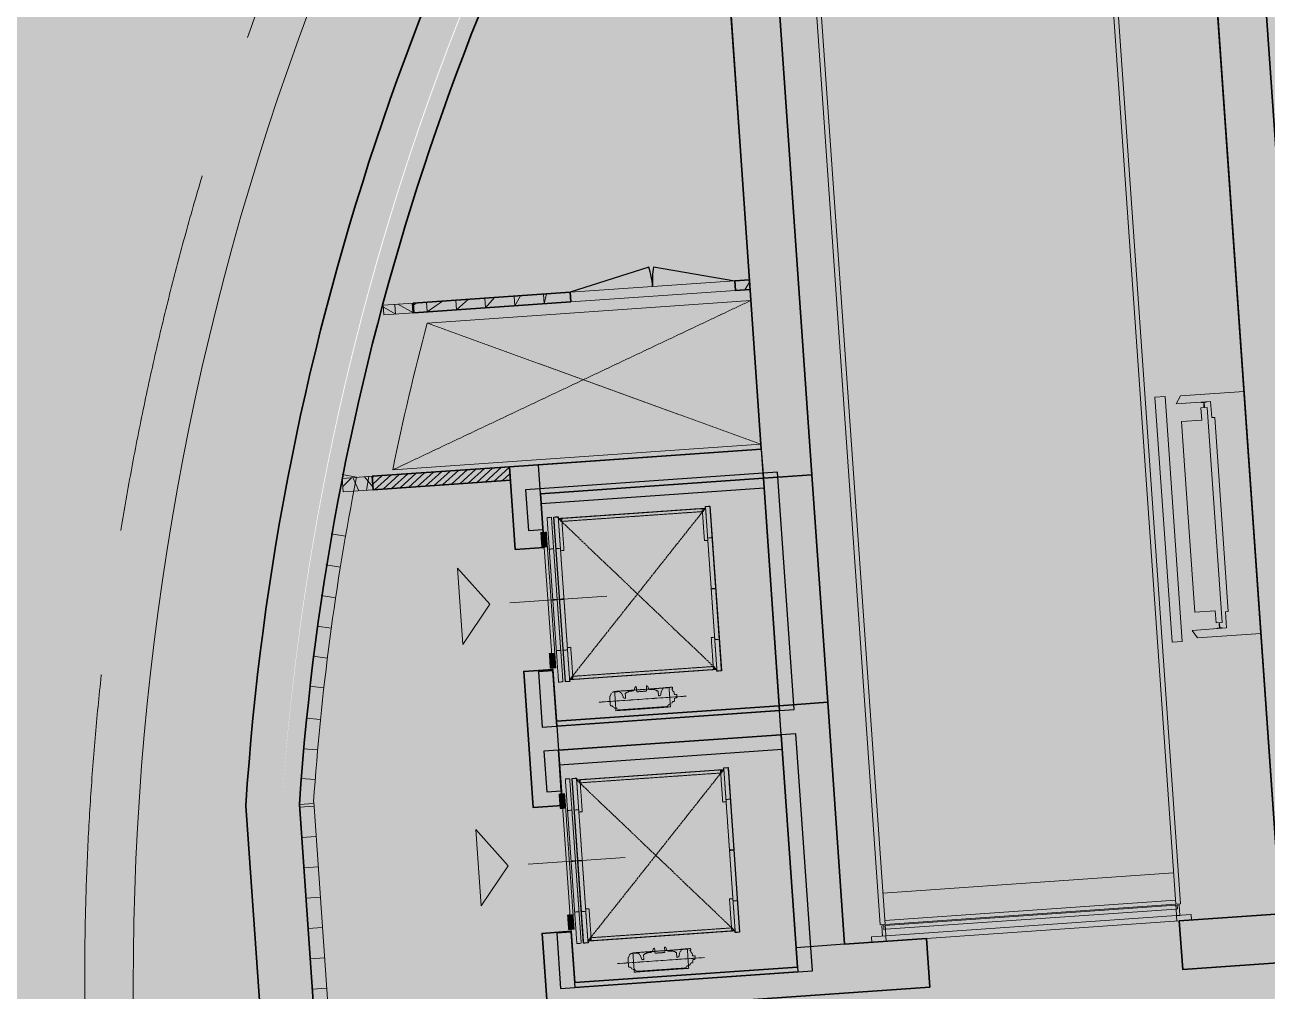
# Model space of a CAD drawing. Header units: millimetres. Extents: x 833941507 to 1669051331, y 817666127 to 1636299673.
# Drawn here: x 834508410 to 834521202, y 818000525 to 818010482 of the extents above; entities that cross this region are included whole.
import ezdxf

# ---------------------------------------------------------------- set-up
doc = ezdxf.new("R2010")
doc.units = ezdxf.units.MM
doc.header["$LTSCALE"] = 3
for name, pattern in [('3A35X-MADL-P-LT-B01-0$0$ACAD_ISO02W033', [5, 4, -1]), ('ACAD_ISO04W033', [10, 8, -1, 0, -1]), ('B0606', [0.7813, 0.39065, -0.39065]), ('DASH', [0.35, 0.25, -0.1])]:
    doc.linetypes.add(name, pattern=pattern)
for name, color, linetype, lineweight in [('ACM921__', 6, 'Continuous', 0), ('Hatch (LTC&CB)', 252, 'Continuous', 35), ('UAJ-05SYMB-a', 1, 'Continuous', 9), ('UAJ-22INWA', 6, 'Continuous', 35), ('UAJ-22INWA-a', 1, 'Continuous', 13), ('UAJ-22INWA-h', 251, 'Continuous', 9), ('UAJ-23FLOR-a', 1, 'Continuous', 13), ('UAJ-23FLOR-h', 251, 'Continuous', 9), ('UAJ-24STAI', 8, 'Continuous', 35), ('UAJ-24STAI-a', 9, '3A35X-MADL-P-LT-B01-0$0$ACAD_ISO02W033', 13), ('UAJ-24STAI-h', 251, 'Continuous', 9), ('UAJ-24STAI-x', 9, 'ACAD_ISO04W033', 5), ('UAJ-24STAI-z', 8, 'B0606', 9), ('UAJ-28STRU', 6, 'Continuous', 35), ('UAJ-32INFR', 7, 'Continuous', 25)]:
    doc.layers.add(name, color=color, linetype=linetype, lineweight=lineweight)
for name, color, linetype, plot in [('UAJ-22INWA-$', 32, 'Continuous', False), ('UAJ-24STAI-$', 32, 'Continuous', False), ('UAJ-28STRU-$', 32, 'Continuous', False)]:
    doc.layers.add(name, color=color, linetype=linetype, plot=plot)
pattern_1 = [(59.99999999999999, (28.17726354267574, 0), (-129.9038105676658, 75.00000000000001), []), (120, (28.17726354267574, 0), (-129.9038105676658, -74.99999999999997), [])]

# ---------------------------------------------------------------- blocks, each defined once
blk = doc.blocks.new('BOX_CUL_20171026')
at = {"layer": 'ACM921__', "ltscale": 25}
for radius in [32, 28.5]:
    blk.add_arc((834538.0260069832, 818000.6362612521), radius, 142.6489659040198, 183.9905017924145, dxfattribs=at)
at = {"layer": 'ACM921__', "linetype": 'DASH', "ltscale": 5}
for radius in [31.5, 29]:
    blk.add_arc((834538.0260069832, 818000.6362612521), radius, 142.6489659040198, 183.9905017924145, dxfattribs=at)
blk = doc.blocks.new('24_UNS-Elevator-plan2')
at = {"layer": 'UAJ-24STAI-h'}
for points in [[(-499.9999998807907, 1799.999997019768), (-832.4999998807907, 1799.999997019768), (-832.4999998807907, 1834.999997138977), (-499.9999996423721, 1834.999997019768)], [(-832.4999998807907, 338.9999972581863), (-799.9999998807907, 338.9999971389771), (-800, 1810.999997138977), (-832.4999997615814, 1810.999997019768)], [(-524.5, 1879.999997138977), (-2.49999988079071, 1880), (-2.499999761581421, 1835), (-524.4999998807907, 1834.999997138977)], [(2.500000238418579, 1880.000000119209), (524.5000007152557, 1879.999999880791), (524.5000007152557, 1835), (2.50000011920929, 1835.000000119209)], [(832.5000007152557, 1800), (500.0000007152557, 1799.999999880791), (500.0000005960464, 1834.999999880791), (832.5000005960464, 1835)], [(800.0000007152557, 1811), (832.5000007152557, 1811), (832.5000007152557, 338.9999998807907), (800.0000007152557, 339)], [(-500, 349.9999971389771), (-832.4999997615814, 349.9999971389771), (-832.4999997615814, 314.9999970197678), (-499.9999997615814, 314.9999970197678)], [(-524.4999997615814, 269.9999971389771), (-2.499999761581421, 270), (-2.49999988079071, 315), (-524.4999998807907, 314.9999972581863)], [(2.50000011920929, 270.0000001192093), (524.5000005960464, 270), (524.5000007152557, 315), (2.50000011920929, 315.0000001192093)], [(832.5000005960464, 350), (500.0000007152557, 350), (500.0000007152557, 315), (832.5000005960464, 314.9999997615814)], [(-699.9999998807907, 124.9999970197678), (-549.9999998807907, 124.9999970197678), (-549.9999997615814, 181.9999972581863), (-699.9999997615814, 181.9999971389771)], [(-524.4999997615814, 199.9999972581863), (-2.49999988079071, 200), (-2.49999988079071, 245), (-524.4999998807907, 244.9999971389771)], [(2.50000011920929, 200), (524.5000007152557, 200), (524.5000005960464, 245), (2.500000238418579, 245.0000001192093)], [(550.0000007152557, 124.9999997615814), (700.0000007152557, 125), (700.0000007152557, 181.9999998807907), (550.0000004768372, 182.0000001192093)]]:
    blk.add_hatch(color=256, dxfattribs=at).paths.add_polyline_path(points)
at = {"layer": 'UAJ-05SYMB-a'}
blk.add_line((1.192092895507812e-07, 757.5), (1.192092895507812e-07, -242.5), dxfattribs=at)
at = {"layer": 'UAJ-24STAI-$'}
blk.add_lwpolyline([(-849.9999998807907, 269.9999970197678), (-849.9999998807907, 314.9999971389771), (-832.4999997615814, 314.9999971389771), (-832.4999998807907, 1834.999997138977), (-849.9999998807907, 1834.999997019768), (-849.9999996423721, 1879.999997138977), (850.0000007152557, 1879.999999761581), (850.0000007152557, 1834.999999761581), (832.5000005960464, 1835), (832.5000005960464, 314.9999997615814), (850.0000005960464, 315), (850.0000007152557, 270)], close=True, dxfattribs=at)
at = {"layer": 'UAJ-24STAI-a'}
for points in [[(-849.9999996423721, 1879.999997138977), (850.0000007152557, 1879.999999761581), (850.0000007152557, 1834.999999761581), (-849.9999998807907, 1834.999997019768)], [(-499.9999998807907, 1799.999997019768), (-832.4999998807907, 1799.999997019768), (-832.4999998807907, 1834.999997138977), (-499.9999996423721, 1834.999997019768)], [(-832.4999998807907, 338.9999972581863), (-799.9999998807907, 338.9999971389771), (-800, 1810.999997138977), (-832.4999997615814, 1810.999997019768)], [(-524.5, 1879.999997138977), (-2.49999988079071, 1880), (-2.499999761581421, 1835), (-524.4999998807907, 1834.999997138977)], [(2.500000238418579, 1880.000000119209), (524.5000007152557, 1879.999999880791), (524.5000007152557, 1835), (2.50000011920929, 1835.000000119209)], [(832.5000007152557, 1800), (500.0000007152557, 1799.999999880791), (500.0000005960464, 1834.999999880791), (832.5000005960464, 1835)], [(800.0000007152557, 1811), (832.5000007152557, 1811), (832.5000007152557, 338.9999998807907), (800.0000007152557, 339)], [(985.5000005960464, 769), (1184.500000596046, 768.9999998807907), (1184.500000834465, 1330.999999880791), (985.5000005960464, 1330.999999880791)], [(-849.9999998807907, 269.9999970197678), (850.0000007152557, 270), (850.0000005960464, 315), (-849.9999998807907, 314.9999971389771)], [(-500, 349.9999971389771), (-832.4999997615814, 349.9999971389771), (-832.4999997615814, 314.9999970197678), (-499.9999997615814, 314.9999970197678)], [(-524.4999997615814, 269.9999971389771), (-2.499999761581421, 270), (-2.49999988079071, 315), (-524.4999998807907, 314.9999972581863)], [(2.50000011920929, 270.0000001192093), (524.5000005960464, 270), (524.5000007152557, 315), (2.50000011920929, 315.0000001192093)], [(832.5000005960464, 350), (500.0000007152557, 350), (500.0000007152557, 315), (832.5000005960464, 314.9999997615814)], [(-849.9999998807907, 199.9999971389771), (850.0000007152557, 200), (850.0000007152557, 245.0000001192093), (-849.9999997615814, 244.9999970197678)], [(-699.9999998807907, 124.9999970197678), (-549.9999998807907, 124.9999970197678), (-549.9999997615814, 181.9999972581863), (-699.9999997615814, 181.9999971389771)], [(-524.4999997615814, 199.9999972581863), (-2.49999988079071, 200), (-2.49999988079071, 245), (-524.4999998807907, 244.9999971389771)], [(2.50000011920929, 200), (524.5000007152557, 200), (524.5000005960464, 245), (2.500000238418579, 245.0000001192093)], [(550.0000007152557, 124.9999997615814), (700.0000007152557, 125), (700.0000007152557, 181.9999998807907), (550.0000004768372, 182.0000001192093)]]:
    blk.add_lwpolyline(points, close=True, dxfattribs=at)
blk.add_lwpolyline([(-549.9999997615814, 181.9999972581863), (550.0000004768372, 182.0000001192093)], dxfattribs=at)
at = {"layer": 'UAJ-24STAI-x'}
for p, q in [((-832.4999997615814, 314.9999970197678), (832.5000007152557, 1832.499999880791)), ((832.5000005960464, 314.9999997615814), (-832.4999998807907, 1832.499997138977)), ((1085.000000715256, 1499.999999880791), (1085.000000596046, 600))]:
    blk.add_line(p, q, dxfattribs=at)
at = {"layer": 'UAJ-24STAI-z', "flags": 128}
blk.add_lwpolyline([(1093.520000696182, 1404.901902198792, -0.4142135623730951), (1096.520000576973, 1401.901902318001), (1096.520000696182, 1378.401666045189), (1123.257119655609, 1378.406195759773, -0.3749482301613199), (1131.630090355873, 1368.810408473015), (1131.630090355873, 1357.812219977379, -0.1542433398010356), (1155.529965877533, 1337.11624789238), (1157.396260142326, 1336.602724671364), (1157.396260261536, 1314.862724542618, -0.3375838299631195), (1179.07000041008, 1286.419805288315), (1179.070000529289, 806.7801947593689, -0.3375838299638596), (1157.396260142326, 778.3372755050659), (1157.396260142326, 756.5972754955292), (1155.529965877533, 756.083752155304, -0.1542433397985223), (1131.630090355873, 735.3877798318863), (1131.630090236664, 724.3895936012268, -0.3749482391837352), (1123.257119178772, 714.7938061952591), (1035.578299164772, 714.8086583614349, -0.3720403335817687), (1027.309723734856, 724.3961788415909, -0.1195561982533117), (1006.680457115173, 730.8164193630219, -0.09549265487869965), (992.5888788700104, 746.2093020677567, -0.104117110580273), (990.0566337108612, 757.3565105199814), (990.0566337108612, 809.6182578802109, -0.1041171105815051), (992.5888788700104, 820.7654663324356, -0.1275217225976182), (1012.527734160423, 839.954549908638, -0.09632830015005754), (1057.771903753281, 853.5891005992889), (1064.742821097374, 876.6400001049042), (1011.500000834465, 876.6399999856949), (1011.500000596046, 889.0396862030029), (1004.500000596046, 889.0396863222122, -0.4142135623944502), (1001.500000715256, 892.0396862030029), (1001.500000715256, 906.7418830394745, -0.3599880325571149), (995.0000005960464, 914.5999999046326), (995.0000005960464, 923.5999997854233), (992.4532246589661, 957.8602383136749, 0.276227468585362), (982.4097009897232, 972.1324189901352), (954.4649361371994, 982.5075160264969), (951.5000007152557, 982.5999999046326), (951.5000007152557, 994.5999999046326), (1005.000000834465, 996.1362646818161), (1005.000000715256, 1097.063735365868), (951.5000007152557, 1098.600000023842), (951.5000007152557, 1110.599999904633), (954.4649361371994, 1110.692483901978), (982.4097008705139, 1121.067580938339, 0.2762274686707552), (992.4532245397568, 1135.33976149559), (995.0000007152557, 1169.600000023842), (995.000000834465, 1178.600000023842, -0.3599880325571657), (1001.500000596046, 1186.458116889), (1001.500000596046, 1201.160313725471, -0.414213562361685), (1004.500000715256, 1204.160313725471), (1011.500000834465, 1204.160313606262), (1011.500000715256, 1216.55999982357), (1064.742820858955, 1216.55999982357), (1057.771903634071, 1239.610899329185, -0.0963283001732323), (1012.527734041214, 1253.245449781418, -0.0872603553446247), (997.7574952840805, 1265.352755069733), (983.07000041008, 1265.352755069733), (983.0700005292892, 1364.852755069733), (1000.57000041008, 1364.852755069733), (1000.570000529289, 1357.106072425842, -0.03666062882274079), (1006.680457234383, 1362.383580565453), (1006.702338337898, 1362.396688103676, -0.1192564046935748), (1027.283425450325, 1368.815281748772), (1027.309723615646, 1368.816991329193, -0.3716533619916533), (1035.578299164772, 1378.391341567039), (1060.780000567436, 1378.395611166954), (1060.780000686646, 1401.901902318001, -0.4142135623617295), (1063.780000686646, 1404.901902318001)], format="xyb", close=True, dxfattribs=at)
at = {"layer": 'UAJ-28STRU-$'}
blk.add_lwpolyline([(1300.000000357628, 2599.999999761581), (-1149.999999403954, 2599.999996781349), (-1149.999999880791, -2.86102294921875e-06), (-730, -2.86102294921875e-06), (-729.9999997615814, 149.9999971389771), (-999.9999998807907, 149.9999971389771), (-999.9999995231628, 2449.999997019768), (1300.000000834465, 2449.999999761581), (1300.000000715256, 150), (730.0000005960464, 150.0000001192093), (730.0000007152557, -1.192092895507812e-07), (1300.000000119209, 0)], close=True, dxfattribs=at)
blk = doc.blocks.new('*U402')
at = {"layer": 'UAJ-05SYMB-a'}
h = blk.add_hatch(color=256, dxfattribs=at)
h.dxf.hatch_style = 1
edge = h.paths.add_edge_path()
edge.add_line((305.5975860357285, -6.871194935181157e-07), (305.5975873294319, 393.9645103497534))
edge.add_line((305.597587329432, 393.9645103497534), (0, 0))
edge.add_line((0, 0), (305.5975852188621, -393.9645116047831))
edge.add_line((305.5975852188621, -393.9645116047831), (305.5975860357284, -2.102823373206775e-07))
blk.add_lwpolyline([(305.5975860357285, -6.871194935181157e-07), (305.597587329432, 393.9645103497534), (0, 0), (305.5975852188621, -393.9645116047831)], close=True, dxfattribs=at)
blk = doc.blocks.new('*U489')
at = {"layer": 'UAJ-22INWA-h'}
h = blk.add_hatch(dxfattribs=at)
h.set_pattern_fill('ANSI31', color=256, scale=20)
h.set_pattern_definition([(45, (-60.00000269840882, 7635.89426044396), (-44.90128060534576, 44.90128060534577), [])])
h.paths.add_polyline_path([(-4.899351040421607e-07, 3609.87173252382), (-1.819162491756288e-07, 5026.022528942185), (139.9999979107351, 5026.022528668003), (139.9999980795534, 3609.871732607267)])
at = {"layer": 'UAJ-22INWA'}
for p, q in [((-3.409234921107896e-07, 3609.871732762239), (-3.309278611069999e-07, 5026.022528703767)), ((139.9999979852409, 5026.022528692993), (139.9999980646523, 3609.871732665137))]:
    blk.add_line(p, q, dxfattribs=at)
blk.add_lwpolyline([(3.275153147797027e-06, 5026.022528680229), (140.0000018446417, 5026.022528668308)], dxfattribs=at)
blk = doc.blocks.new('*U531')
at = {"layer": 'UAJ-22INWA-h'}
h = blk.add_hatch(dxfattribs=at)
h.set_pattern_fill('CAS_ISOLATIE', color=256, scale=150)
h.set_pattern_definition(pattern_1)
h.paths.add_polyline_path([(0, 0), (308.9519665249093, 0), (308.9519665249093, 139.9999974652436), (0, 139.9999974652436)])
at = {"layer": 'UAJ-22INWA-a'}
blk.add_lwpolyline([(0, 0), (308.9519665249093, 0), (308.9519665249093, 139.9999974652436), (0, 139.9999974652436)], close=True, dxfattribs=at)
blk = doc.blocks.new('*U641')
at = {"layer": 'UAJ-22INWA-h'}
h = blk.add_hatch(dxfattribs=at)
h.set_pattern_fill('ANSI32', color=256, scale=20)
h.set_pattern_definition([(45, (-100.0000017652863, -191.70530853939), (-134.7038418160373, 134.7038418160373), []), (45, (-10.19740176528629, -191.70530853939), (-134.7038418160373, 134.7038418160373), [])])
h.paths.add_polyline_path([(-9.884229257295374e-08, 329.1473461914093), (3.601134608288703e-07, 479.1473463150888), (99.99999845276483, 479.1473460170656), (99.99999847064623, 329.1473462510139)])
at = {"layer": 'UAJ-22INWA'}
for p, q in [((5.016931935841738e-08, 329.1473464298278), (2.111018488889213e-07, 479.147346220582)), ((99.9999985272706, 479.1473484570004), (99.99999845574507, 329.1473463088837))]:
    blk.add_line(p, q, dxfattribs=at)
blk.add_lwpolyline([(-9.884229257295374e-08, 329.1473461914093), (99.99999847064623, 329.1473461556461)], dxfattribs=at)
blk = doc.blocks.new('*U754')
at = {"layer": 'UAJ-22INWA-h'}
h = blk.add_hatch(dxfattribs=at)
h.set_pattern_fill('CAS_ISOLATIE', color=256, scale=150)
h.set_pattern_definition(pattern_1)
h.paths.add_polyline_path([(0, 0), (308.9519665249093, 0), (308.9519665249093, 100.0001811195465), (0, 100.0001811195465)])
at = {"layer": 'UAJ-22INWA-a'}
blk.add_lwpolyline([(0, 0), (308.9519665249093, 0), (308.9519665249093, 100.0001811195465), (0, 100.0001811195465)], close=True, dxfattribs=at)
blk = doc.blocks.new('*U749')
at = {"layer": 'UAJ-23FLOR-h'}
h = blk.add_hatch(dxfattribs=at)
h.set_pattern_fill('ANSI31', color=256, scale=100, angle=315)
h.set_pattern_definition([(0, (-50.00000606759454, 35734.82401518896), (8.526512829121202e-14, 317.4999999999999), [])])
h.paths.add_polyline_path([(-1.887817205670217e-06, 15336.15401343189), (-2.133688383310073e-06, 21398.67000277993), (149.9999959394315, 21398.67000250493), (149.9999966621399, 15336.15401351452)])
at = {"layer": 'UAJ-22INWA-h'}
blk.add_lwpolyline([(-1.887817205670217e-06, 15336.15401343189), (149.9999966621399, 15336.15401341915)], dxfattribs=at)
at = {"layer": 'UAJ-23FLOR-h'}
for p, q in [((-1.737717525870504e-06, 15317.89926401614), (-2.282699995241444e-06, 21398.67000254151)), ((149.9999960139372, 21398.67021927231), (149.9999966472386, 15336.15607958676))]:
    blk.add_line(p, q, dxfattribs=at)
blk = doc.blocks.new('DA1700')
at = {"layer": 'UAJ-32INFR'}
for p, q in [((826.1355825662613, 199.9999997615814), (2.384185791015625e-07, 1.192092895507812e-07)), ((873.8644181489944, 199.9999997615814), (1700.000000476837, 1.192092895507812e-07))]:
    blk.add_line(p, q, dxfattribs=at)
for centre, start, end in [((2.384185791015625e-07, 1.192092895507812e-07), 0, 13.60896023366104), ((1700.000000476837, 1.192092895507812e-07), 166.391039766339, 180)]:
    blk.add_arc(centre, 850.0000001361083, start, end, dxfattribs=at)
blk = doc.blocks.new('*U914')
at = {"layer": 'UAJ-22INWA-h'}
h = blk.add_hatch(dxfattribs=at)
h.set_pattern_fill('ANSI32', color=256, scale=20)
h.set_pattern_definition([(45, (-100.0000011488653, -5362.61958726093), (-134.7038418160373, 134.7038418160373), []), (45, (-10.19740114886531, -5362.61958726093), (-134.7038418160373, 134.7038418160373), [])])
h.paths.add_polyline_path([(2.970415096115175e-07, -2991.766932173476), (5.806506351291318e-07, -1370.852654041565), (99.999998673302, -1370.852654339588), (99.99999886653004, -2991.766932113871)])
at = {"layer": 'UAJ-22INWA'}
for p, q in [((4.460531215428887e-07, -2991.766931935058), (4.316390231891829e-07, -1370.852654136072)), ((99.99999874780778, -1370.852651899653), (99.99999885162887, -2991.766932056002))]:
    blk.add_line(p, q, dxfattribs=at)
for points in [[(4.037720032101788e-06, -1370.852654234729), (100.0000026072086, -1370.852654270492)], [(2.970415096115175e-07, -2991.766932173476), (99.99999886653004, -2991.766932209239)]]:
    blk.add_lwpolyline(points, dxfattribs=at)
blk = doc.blocks.new('GBP-LTC-LB01')
at = {"layer": 'UAJ-23FLOR-h'}
h = blk.add_hatch(dxfattribs=at)
h.set_pattern_fill('EARTH,_O', color=256, scale=180, angle=45.00000010501341)
h.set_pattern_definition([(48.99890852053534, (834576001.761157, 818046085.3420337), (-112.7268618952272, 1612.510668059984), [1143, -1143]), (48.99890852053534, (834575678.2791204, 818046366.5514973), (-112.7268618952272, 1612.510668059984), [1143, -1143]), (48.99890852053534, (834575354.7970834, 818046647.760961), (-112.7268618952272, 1612.510668059984), [1143, -1143]), (138.9989085205353, (834575340.7062259, 818046849.3247945), (-1612.510668059984, -112.7268618952272), [1143, -1143]), (138.9989085205353, (834575621.9156895, 818047172.8068315), (-1612.510668059984, -112.7268618952272), [1143, -1143]), (138.9989085205353, (834575903.1251531, 818047496.2888683), (-1612.510668059984, -112.7268618952272), [1143, -1143])])
h.paths.add_polyline_path([(834572173.0526648, 818200349.1682475), (834310583.7401848, 818182062.0839702), (834331502.2393942, 817882831.6918911), (834364939.6873164, 817885169.2259957), (834473095.7001734, 818011283.5998719), (834480533.7001572, 818020120.3998857), (834485095.050147, 818025709.5498941), (834491375.7001324, 818033618.9999057), (834497063.4001188, 818041012.999916), (834493145.8001142, 818043678.6999089), (834512788.5000582, 818074029.2499447), (834518712.4500408, 818083675.2499557), (834526231.3000174, 818096325.0999695), (834534646.0499907, 818111073.0499848), (834545955.9999523, 818131981.3000056), (834557204.5999117, 818154198.8000262), (834564039.9998856, 818168496.8000388), (834570941.1648417, 818183576.4266495), (834578367.7999997, 818200696.3)])
h.paths.add_polyline_path([(834382131.3063979, 817956469.9755309), (834418268.7298656, 817958996.0684958), (834422062.4129677, 817963855.9029621), (834428403.0430198, 817964299.3786768), (834467239.2037573, 818010695.5815835), (834466445.2064853, 818021738.794587), (834476097.7213831, 818035709.0329579), (834485267.1005058, 818048983.1978921), (834487014.8928652, 818051460.4309663), (834497268.3342452, 818067303.4232484), (834492893.3757939, 818129890.0851053), (834448056.5937514, 818126755.6608665), (834416896.5816393, 818105052.1136897), (834382061.3702741, 818080788.9948437), (834386167.4497714, 818022059.1642565), (834377588.3843737, 818021459.4669156)], flags=16)
edge = h.paths.add_edge_path(flags=16)
edge.add_line((834540292.2872467, 818142076.0699883), (834533466.3205868, 818141614.1342163))
edge.add_line((834533466.3205867, 818141614.1342163), (834523258.01233, 818143862.7104174))
edge.add_line((834523258.01233, 818143862.7104174), (834525896.867722, 818155838.9349334))
edge.add_arc((834558382.4304729, 818267025.4493066), 115835.0239163238, 237.2183980957774, 253.7131265722631, ccw=False)
edge.add_line((834495664.9154892, 818169638.2526121), (834498267.5884769, 818132356.9750829))
edge.add_line((834498267.5884771, 818132356.9750829), (834496346.4194225, 818130135.0090942))
edge.add_line((834496346.4194226, 818130135.0090942), (834492879.879452, 818129892.6713651))
edge.add_line((834492879.8794518, 818129892.6713651), (834494229.5832878, 818110587.6218635))
edge.add_line((834494229.5832882, 818110587.6218635), (834496326.133695, 818110708.3844534))
edge.add_line((834496326.1336946, 818110708.3844534), (834498420.2073777, 818080753.5549031))
edge.add_line((834498420.2073779, 818080753.5549031), (834498046.1188868, 818080727.4032354))
edge.add_line((834498046.118887, 818080727.4032354), (834498254.5151165, 818077746.3837949))
edge.add_line((834498254.5151162, 818077746.3837949), (834503061.0860548, 818078082.4001414))
edge.add_line((834503061.0860548, 818078082.4001414), (834504979.5219883, 818081212.101532))
edge.add_line((834504979.5219884, 818081212.101532), (834509429.0185915, 818088470.9260026))
edge.add_line((834509429.0185914, 818088470.9260026), (834515217.1570119, 818097913.5886871))
edge.add_line((834515217.157012, 818097913.5886871), (834526067.4346461, 818116415.5426326))
edge.add_line((834526067.4346461, 818116415.5426326), (834532489.1994565, 818127888.6839589))
edge.add_line((834532489.1994562, 818127888.6839589), (834534830.89787, 818132146.3035389))
edge.add_line((834534830.8978701, 818132146.3035389), (834540292.2872465, 818142076.0699883))
h = blk.add_hatch(dxfattribs=at)
h.set_pattern_fill('EARTH,_O', color=256, scale=180, angle=45.00000010501341)
h.set_pattern_definition([(45.00000010501341, (-1082349.699177861, 54794.90315568447), (-2.96267069188616e-06, 1616.446101792448), [1143, -1143]), (45.00000010501341, (-1082652.782822503, 55097.98679921505), (-2.96267069188616e-06, 1616.446101792448), [1143, -1143]), (45.00000010501341, (-1082955.866467144, 55401.07044274564), (-2.96267069188616e-06, 1616.446101792448), [1143, -1143]), (135.0000001050134, (-1082955.866467515, 55603.12620546969), (-1616.446101792448, -2.96267069188616e-06), [1143, -1143]), (135.0000001050134, (-1082652.782823984, 55906.20985011128), (-1616.446101792448, -2.96267069188616e-06), [1143, -1143]), (135.0000001050134, (-1082349.699180454, 56209.29349475286), (-1616.446101792448, -2.96267069188616e-06), [1143, -1143])])
h.paths.add_polyline_path([(834669469.2548146, 818015499.1701102), (834651080.8176275, 818014213.7929552), (834651091.333055, 818014066.030459), (834669479.7621983, 818015351.5226754)], flags=16)
edge = h.paths.add_edge_path()
edge.add_arc((834611763.613195, 818123015.0723449), 22001.28373588376, 94.00071865262937, 118.6886834190998)
edge.add_line((834601201.8916234, 818142315.5004095), (834593918.3367147, 818141228.3801512))
edge.add_arc((834611768.400262, 818123014.0298539), 25502.69251264854, 93.99715914630349, 134.4212748451599, ccw=False)
edge.add_line((834609990.6837641, 818148454.6872638), (834618164.3568528, 818149025.8389109))
edge.add_line((834618164.3568528, 818149025.8389109), (834618408.292444, 818145534.9100552))
edge.add_line((834618408.292444, 818145534.9100552), (834616365.4114578, 818145392.1596863))
edge.add_line((834616365.4114578, 818145392.1596863), (834616609.385029, 818141900.6873076))
edge.add_line((834616609.385029, 818141900.6873076), (834611621.5474902, 818141552.1522465))
edge.add_line((834611621.5474902, 818141552.1522465), (834611377.6128702, 818145043.0672039))
edge.add_line((834611377.6128702, 818145043.0672039), (834610228.6059371, 818144962.7428077))
h.paths.add_polyline_path([(834673232.9366938, 818197365.8783082), (834607546.4897544, 818192773.8917836), (834599172.4998745, 818174435.3001034), (834588349.0999149, 818152374.5000834), (834578621.5499489, 818133890.6500655), (834568418.2999822, 818115665.3000468), (834556456.700019, 818095618.300025), (834546606.4000474, 818080041.600007), (834532219.3000866, 818058623.7499806), (834523692.1501086, 818046595.7499651), (834515683.5001286, 818035708.4999502), (834508244.2001468, 818025929.8999366), (834500656.3001646, 818016266.0999228), (834489786.8001888, 818002934.0999027), (834483448.3002025, 817995421.2998908), (834478637.6002128, 817989841.6998823), (834458453.7502539, 817967379.2998452), (834441506.4997879, 817949096.357832), (834383075.7479855, 817886437.0757562), (834482026.687943, 817893354.5055006), (834551919.0356153, 817920008.6018127), (834634905.1297382, 817930637.1330649), (834634022.9972101, 817939309.3515325), (834633770.0685325, 817941795.8857912), (834633577.6912351, 817943687.0236263), (834508697.0405153, 817930983.6118022), (834507053.464672, 817930191.4384525), (834506409.4608335, 817939426.9553951), (834507656.9383341, 817945566.7269546), (834503417.0808368, 818006767.0327235), (834503064.3680854, 818011762.6720035), (834514052.9096247, 818025791.9353799), (834520784.6504849, 818034889.3491884), (834526318.8615147, 818042436.9444461), (834532381.6860782, 818050705.6283545), (834536345.7196504, 818056472.6778568), (834542258.4127678, 818065225.6191521), (834550405.86193, 818077286.9078631), (834561578.9964366, 818095001.9633045), (834574522.6610527, 818117080.0346472), (834587768.8781933, 818140310.2095475), (834609774.1305691, 818143594.9757913), (834610001.9653326, 818140335.8947712), (834634252.5395212, 818142031.4686226), (834636806.8958616, 818105492.469254), (834642791.4816118, 818105913.7478601), (834646278.5594581, 818056032.5832597), (834640293.170484, 818055614.1586573), (834643382.3380679, 818011424.9081372), (834641138.4146172, 818011267.9554363), (834645775.7848747, 817944927.8676329), (834639048.3570181, 817944243.5239328), (834640362.1165634, 817931328.1108725), (834651070.3910474, 817932706.91456), (834650587.6677916, 817936476.1291044), (834685105.7378002, 817940896.8578628), (834685588.4610578, 817937127.6433052), (834691373.7890701, 817937868.5701854)])
at = {"layer": 'UAJ-22INWA-a'}
for p, q in [((834512553.6357018, 818007408.4007396), (834515886.394911, 818007641.3856944)), ((834512197.3159703, 818005894.9192146), (834515989.9514294, 818006160.0529809))]:
    blk.add_line(p, q, dxfattribs=at)
blk.add_arc((834537633.6565303, 818000705.1135426), 25960.38446926618, 165.0359943245718, 168.4681564765326, dxfattribs=at)
at = {"layer": 'UAJ-23FLOR-a'}
for p, q in [((834514025.8530962, 818007726.8461415), (834515721.7149825, 818007845.3892294)), ((834515728.6887009, 818007745.6341417), (834514032.8276416, 818007627.0792174))]:
    blk.add_line(p, q, dxfattribs=at)
at = {"layer": 'UAJ-23FLOR-h', "lineweight": 20}
for p, q in [((834511825.4168606, 818005819.8290733), (834511678.2690442, 818005848.9413115)), ((834511712.317872, 818005211.7205746), (834511564.5345207, 818005237.4126177)), ((834511658.8405973, 818004892.4893559), (834511510.7523625, 818004916.3614074)), ((834511610.1865674, 818004578.6220585), (834511461.8209475, 818004600.7046989)), ((834511565.5079573, 818004265.530296), (834511416.887617, 818004285.8279465)), ((834511525.2588633, 818003957.2501851), (834511376.4090567, 818003975.7902783)), ((834511488.7708523, 818003649.5422323), (834511339.713021, 818003666.3280293)), ((834511454.1724555, 818003324.1214286), (834511304.9173727, 818003339.0519464)), ((834511424.6776836, 818003010.3042041), (834511275.2544469, 818003023.4455955)), ((834511399.6904495, 818002705.961453), (834511250.1247557, 818002717.367735))]:
    blk.add_line(p, q, dxfattribs=at)
blk.add_arc((834537633.8966167, 818000705.2703704), 26310.38460498971, 168.7907237443298, 176.1430716021065, dxfattribs=at)
at = {"layer": 'UAJ-24STAI-a', "linetype": 'Continuous'}
for p, q in [((834520260.8329753, 818001421.2213808), (834519587.9269755, 818011047.7315335)), ((834519637.8052663, 818011051.2180933), (834520310.711266, 818001424.7079402)), ((834516545.351231, 818010835.0513942), (834517218.2572309, 818001208.5412472)), ((834517268.1355218, 818001212.0278071), (834516595.2295221, 818010838.5379539)), ((834520964.0248275, 818006705.366353), (834520310.669216, 818006659.695917)), ((834520151.707595, 818006653.5964867), (834520045.9656181, 818006646.2049809)), ((834520045.9656181, 818006646.2049809), (834520222.5249951, 818004120.3683301)), ((834520328.2669717, 818004127.7598368), (834520151.707595, 818006653.5964867)), ((834520266.3694205, 818006576.404092), (834520310.669216, 818006659.695917)), ((834520266.3694205, 818006576.404092), (834520620.5052857, 818006601.1586648)), ((834520520.8725811, 818006535.0502378), (834520584.7167934, 818006539.5130339)), ((834520529.7284421, 818006408.3593792), (834520520.8725811, 818006535.0502378)), ((834520525.7365329, 818006594.534202), (834520575.6148237, 818006598.0207616)), ((834520526.0851889, 818006589.5463728), (834520525.7365329, 818006594.534202)), ((834520575.6157509, 818006598.0074985), (834520525.7374598, 818006594.5209392)), ((834520546.5352881, 818006590.9758621), (834520526.0851889, 818006589.5463728)), ((834520551.6683235, 818006546.2248627), (834520548.669882, 818006589.1201929)), ((834520554.162238, 818006546.3991907), (834520551.6683235, 818006546.2248627)), ((834520553.6577113, 818006589.4688491), (834520556.6561525, 818006546.5735188)), ((834520556.6561525, 818006546.5735188), (834520554.162238, 818006546.3991907)), ((834520575.9634798, 818006593.0329324), (834520555.5133804, 818006591.6034429)), ((834520575.6148237, 818006598.0207616), (834520575.9634798, 818006593.0329324)), ((834520584.7167934, 818006539.5130339), (834520739.6595008, 818004322.921787)), ((834520632.1503946, 818006434.5651734), (834520620.5052857, 818006601.1586648)), ((834520319.2420547, 818006393.6460975), (834520529.7284421, 818006408.3593792)), ((834520632.1503946, 818006434.5651734), (834520662.0773693, 818006436.657109)), ((834520801.9581395, 818004435.5400789), (834520662.0773693, 818006436.657109)), ((834520347.2042624, 818005993.6222045), (834520319.2420547, 818006393.6460975)), ((834520456.4730396, 818004430.4365685), (834520347.2042624, 818005993.6222045)), ((834520666.9594272, 818004445.1498498), (834520456.4730396, 818004430.4365685)), ((834520675.8152888, 818004318.4589909), (834520666.9594272, 818004445.1498498)), ((834520772.0311651, 818004433.4481431), (834520801.9581395, 818004435.5400789)), ((834520783.6762741, 818004266.8546515), (834520772.0311651, 818004433.4481431)), ((834520783.6762741, 818004266.8546515), (834520429.5404086, 818004242.1000788)), ((834520484.9971946, 818004165.7813725), (834520429.5404086, 818004242.1000788)), ((834520739.6595008, 818004322.921787), (834520675.8152888, 818004318.4589909)), ((834520709.0089644, 818004266.6475068), (834520688.5588652, 818004265.2180179)), ((834520688.5588652, 818004265.2180179), (834520688.9075215, 818004260.2301884)), ((834520738.7848853, 818004263.730011), (834520688.9065943, 818004260.2434512)), ((834520688.9075215, 818004260.2301884), (834520738.7858123, 818004263.7167479)), ((834520710.360107, 818004311.8517594), (834520707.8661923, 818004311.6774313)), ((834520707.8661923, 818004311.6774313), (834520710.8646338, 818004268.7821012)), ((834520712.8540215, 818004312.0260867), (834520710.360107, 818004311.8517594)), ((834520715.8524629, 818004269.1307566), (834520712.8540215, 818004312.0260867)), ((834520738.437156, 818004268.7045772), (834520717.9870566, 818004267.275088)), ((834520738.7858123, 818004263.7167479), (834520738.437156, 818004268.7045772)), ((834520222.5249951, 818004120.3683301), (834520328.2669717, 818004127.7598368)), ((834520484.9971946, 818004165.7813725), (834521138.3528082, 818004211.4518087)), ((834520238.1703378, 818001745.430276), (834517245.4728843, 818001536.2367003)), ((834517218.2572309, 818001208.5412475), (834520310.7112662, 818001424.7079401)), ((834517218.2572309, 818001208.5412474), (834520310.7112662, 818001424.70794)), ((834520258.0437276, 818001461.1240134), (834517265.3462738, 818001251.9304403))]:
    blk.add_line(p, q, dxfattribs=at)
for points in [[(834520151.7075948, 818006653.5964867), (834520045.9656181, 818006646.2049806), (834520222.5249952, 818004120.3683299), (834520328.2669717, 818004127.7598366)], [(834517268.8328342, 818001202.0521436), (834520261.530287, 818001411.2457225), (834520264.3195345, 818001371.34309), (834517271.6220819, 818001162.1495109)], [(834520303.9760597, 818001305.9492062), (834520296.4450909, 818001413.6863147), (834520276.4937747, 818001412.2916907), (834520279.283022, 818001372.389058), (834520264.3195349, 818001371.3430902), (834520269.0612559, 818001303.5086145)], [(834520422.6708068, 818001257.1070416), (834520273.035934, 818001246.647363), (834520269.0612559, 818001303.5086145), (834520418.6961286, 818001313.9682934)], [(834517241.4489989, 818001091.874448), (834517233.9180303, 818001199.6115564), (834517253.8693465, 818001201.0061802), (834517256.6585943, 818001161.1035475), (834517271.6220816, 818001162.1495154), (834517276.3638026, 818001094.3150399)], [(834517130.7036079, 818001026.9941094), (834517280.3384807, 818001037.4537879), (834517276.3638026, 818001094.3150399), (834517126.7289299, 818001083.8553609)]]:
    blk.add_lwpolyline(points, close=True, dxfattribs=at)
blk.add_lwpolyline([(834520269.0612562, 818001303.5086138), (834517276.3638026, 818001094.3150399)], dxfattribs=at)
for centre, radius, start, end in [((834520546.6747508, 818006588.9807303), 1.999999999999999, 3.998543409266808, 93.99854340903707), ((834520555.6528429, 818006589.6083113), 1.999999999967257, 93.99854340903707, 183.998543409266), ((834520708.869502, 818004268.6426386), 1.999999999999999, 273.998543409037, 3.998543409266808), ((834520717.8475943, 818004269.270219), 1.999999999967257, 183.998543409266, 273.998543409037)]:
    blk.add_arc(centre, radius, start, end, dxfattribs=at)
at = {"layer": 'UAJ-24STAI-x'}
for p, q in [((834512197.3148552, 818005894.919317), (834515886.394911, 818007641.3856944)), ((834512553.6357018, 818007408.4007396), (834515989.9514294, 818006160.0529809))]:
    blk.add_line(p, q, dxfattribs=at)
at = {"ltscale": 10, "xscale": 1000, "yscale": 1000, "zscale": 1000}
blk.add_blockref('BOX_CUL_20171026', (0, 0), dxfattribs=at)
for name, p, rotation in [('*U754', (834512107.6581655, 818007492.5214894), 3.999165498016219), ('*U531', (834511688.6327877, 818005668.7243428), 3.998908555090445)]:
    blk.add_blockref(name, p, dxfattribs=dict(rotation=rotation))
at = {"layer": 'UAJ-05SYMB-a', "rotation": 183.9989085158888}
for p in [(834513198.1354334, 818004511.1713821), (834513386.4266043, 818001817.7448586)]:
    blk.add_blockref('*U402', p, dxfattribs=at)
at = {"layer": 'UAJ-22INWA'}
for name, p, xscale, rotation in [('*U641', (834515400.34272, 818007722.6800013), -0.9999999999999967, 273.9989499111259), ('*U914', (834515400.34272, 818007722.6800011), -1, 273.9989499111259), ('*U489', (834517000.8553352, 818006180.4311153), -1, 93.99890853614427)]:
    blk.add_blockref(name, p, dxfattribs=dict(at, xscale=xscale, rotation=rotation))
at = {"layer": 'UAJ-23FLOR-a', "lineweight": 20, "rotation": 183.998908524081}
blk.add_blockref('*U749', (834510316.3348889, 818017755.7552254), dxfattribs=at)
at = {"layer": 'UAJ-24STAI', "rotation": 273.9989085406986}
for p in [(834513647.0398532, 818004542.5532445), (834513835.3310237, 818001849.1267208)]:
    blk.add_blockref('24_UNS-Elevator-plan2', p, dxfattribs=at)
at = {"layer": 'UAJ-32INFR', "rotation": 3.998550005856355}
blk.add_blockref('DA1700', (834514025.853096, 818007726.8461415), dxfattribs=at)
blk = doc.blocks.new('*U1092')
at = {"layer": 'UAJ-22INWA'}
for p, q in [((2.68220674108477e-07, -1499.999994832665), (1.668923346258566e-07, 850.0036580435615)), ((500.0000002712005, 850.00365821417), (500.0000004619358, -1499.999994715191))]:
    blk.add_line(p, q, dxfattribs=at)
at = {"layer": 'UAJ-22INWA-$'}
blk.add_lwpolyline([(1.192090621771058e-07, -1499.999995071084), (3.159039465572278e-07, 850.00365828198), (500.0000001966947, 850.0036582223754), (500.0000004768369, -1499.999994773061)], close=True, dxfattribs=at)
blk = doc.blocks.new('*U1093')
at = {"layer": 'UAJ-22INWA'}
for p, q in [((500.0000001937149, 1500.000004864406), (500.0000004023311, -999.9999915402568)), ((2.205369587538126e-07, -1199.99999940759), (1.072881332248699e-07, 1200.000004693797))]:
    blk.add_line(p, q, dxfattribs=at)
at = {"layer": 'UAJ-22INWA-$'}
blk.add_lwpolyline([(5.960441740171518e-08, -999.9999917860456), (2.384183517278871e-07, 1500.000004932216), (500.0000001192091, 1500.000004872611), (500.0000004172323, -999.9999914880224)], close=True, dxfattribs=at)
blk = doc.blocks.new('*U1095')
at = {"layer": 'UAJ-22INWA'}
for p, q in [((5.662438979854302e-07, -3999.999992441673), (-4.470350631819997e-07, 6000.000007202265)), ((499.9999996572731, 6000.000007372873), (500.000000759959, -3999.999992324199))]:
    blk.add_line(p, q, dxfattribs=at)
blk.add_lwpolyline([(3.159045945722028e-06, 6000.000007159237), (500.0000035166738, 6000.000007361892)], dxfattribs=at)
at = {"layer": 'UAJ-22INWA-$'}
blk.add_lwpolyline([(4.172322860540589e-07, -3999.999992680092), (-2.980234512506286e-07, 6000.000007440683), (499.9999995827673, 6000.000007381079), (500.0000007748602, -3999.999992382068)], close=True, dxfattribs=at)
blk = doc.blocks.new('*U1099')
at = {"layer": 'UAJ-22INWA'}
for p, q in [((8.940736505991255e-08, -0.005415042374124823), (-5.962760944555617e-09, 2300.01736624083)), ((300.0000000983454, 2300.017366113415), (300.0000002831225, -0.005415229720881598))]:
    blk.add_line(p, q, dxfattribs=at)
at = {"layer": 'UAJ-22INWA-$'}
blk.add_lwpolyline([(-5.96042468714586e-08, -0.005415280792703925), (1.430488509868155e-07, 2300.017366479249), (300.0000000238396, 2300.017366121621), (300.0000002980236, -0.005415280792703925)], close=True, dxfattribs=at)
blk = doc.blocks.new('*U1100')
at = {"layer": 'UAJ-22INWA'}
for p, q in [((1.401370639444877e-07, -575.557445020002), (2.688835821373915e-08, 2024.442554046345)), ((300.0000001311963, 2024.442553920293), (300.0000003159706, -275.5574444870368))]:
    blk.add_line(p, q, dxfattribs=at)
at = {"layer": 'UAJ-22INWA-$'}
blk.add_lwpolyline([(-2.675594146239746e-08, -275.5574444672054), (1.758999701451103e-07, 2024.442554284763), (300.0000000566905, 2024.442553927135), (300.0000003308717, -275.5574444672054)], close=True, dxfattribs=at)
blk = doc.blocks.new('*U1101')
at = {"layer": 'UAJ-22INWA'}
for p, q in [((6.451398633172998e-07, -4661.827061663984), (2.100263429909432e-07, 488.1692867186079)), ((500.0000003411565, 188.1692869960891), (500.0000008835584, -5161.827061864533))]:
    blk.add_line(p, q, dxfattribs=at)
at = {"layer": 'UAJ-22INWA-$'}
blk.add_lwpolyline([(4.961282513704646e-07, -4661.827061642959), (3.590379549223144e-07, 488.1692869570264), (500.0000002398286, 488.1692868974218), (500.0000008537561, -4661.827061344936)], close=True, dxfattribs=at)
blk = doc.blocks.new('GBP-STR-B01-L2')
at = {"layer": 'UAJ-22INWA'}
for points in [[(834513399.7723339, 818005928.6877967), (834513459.3704851, 818005076.1611398), (834513758.6400952, 818005097.082382), (834513719.9631892, 818005650.339424)], [(834513883.8464988, 818003306.0571404), (834513846.5093111, 818003840.1500044), (834513547.239698, 818003819.2287632), (834513645.248484, 818002417.2540201), (834513944.5180943, 818002438.1752623), (834513904.762709, 818003006.7871747)], [(834521839.2001301, 818001356.0959626), (834522260.6172993, 818001385.55625), (834522295.4860356, 818000886.7735639), (834520332.2775224, 818000749.5302434), (834520297.408787, 818001248.3129323), (834521340.4174403, 818001321.2272284)], [(834513793.7892959, 818000292.4397624), (834513735.9071958, 818001120.4190283), (834514035.176809, 818001141.3402696), (834514072.1376691, 818000612.6306175)], [(834513793.7892957, 818000292.4397622), (834517728.6318843, 818000567.5154444), (834517693.7631481, 818001066.2981304), (834516851.373235, 818001007.4086182)], [(834516366.5380398, 818000773.0267993), (834514072.1376691, 818000612.6306175)]]:
    blk.add_lwpolyline(points, dxfattribs=at)
at = {"layer": 'UAJ-23FLOR-a'}
for points in [[(834513758.6400952, 818005097.082382), (834513846.5093079, 818003840.1500041)], [(834513944.5180943, 818002438.1752623), (834514035.1768059, 818001141.3402694)], [(834517693.7631477, 818001066.2981336), (834520297.408787, 818001248.3129323)]]:
    blk.add_lwpolyline(points, dxfattribs=at)
at = {"layer": 'UAJ-22INWA'}
for name, p, rotation in [('*U1101', (834516479.1468908, 818006332.5882206), 183.9989085344665), ('*U1095', (834521061.467559, 818005311.4887365), 3.998908526089852), ('*U1100', (834513973.9285146, 818005968.8257172), 273.9989085338657), ('*U1092', (834516073.6406647, 818004962.8013852), 3.998908526089852), ('*U1093', (834516282.8530754, 818001970.1052535), 3.998908526089852)]:
    blk.add_blockref(name, p, dxfattribs=dict(at, rotation=rotation))
at = {"layer": 'UAJ-22INWA', "xscale": -0.999999999999998, "rotation": 93.99890852386646}
blk.add_blockref('*U1099', (834516178.2591633, 818003466.4541811), dxfattribs=at)
blk = doc.blocks.new('GBP-STR-B01-L1')
at = {"layer": 'UAJ-28STRU'}
blk.add_lwpolyline([(834511121.495986, 817996221.3675472), (834510684.9836777, 818002433.048502, -0.1333190951197793), (834515306.5034293, 818015936.3584238), (834515368.8995819, 818015043.8281531, 0.1253364835101945), (834511237.425626, 818002451.3118548), (834511668.1839823, 817996259.5852296)], format="xyb", close=True, dxfattribs=at)

msp = doc.modelspace()

# ---------------------------------------------------------------- hatches: boundary and pattern name
at = {"layer": 'Hatch (LTC&CB)'}
h = msp.add_hatch(dxfattribs=at)
h.set_pattern_fill('ANSI38', color=256, scale=100)
h.set_pattern_definition([(318.9998376927443, (834479093.7342951, 818230174.1493032), (208.2994204990571, 239.6197016519238), []), (48.99983769274426, (834479093.7342951, 818230174.1493032), (176.9791393461904, 687.5388238029047), [793.75, -476.25])])
edge = h.paths.add_edge_path()
edge.add_line((834601196.1932279, 818142314.5248821), (834603754.2640262, 818142696.3710381))
edge.add_line((834603754.2640262, 818142696.3710381), (834603901.899728, 818141707.3292294))
edge.add_line((834603901.899728, 818141707.3292294), (834603810.4683098, 818141693.6886882))
edge.add_arc((834611763.2944388, 818123016.3620529), 20299.99935169609, 113.0643579575305, 141.3575808429331)
edge.add_line((834595907.8101043, 818135692.8596053), (834595395.44903, 818135656.8608108))
edge.add_line((834595395.44903, 818135656.8608108), (834583111.7173193, 818114341.0318873))
edge.add_line((834583111.7173193, 818114341.0318873), (834578121.5842528, 818106513.8910732))
edge.add_line((834578121.5842528, 818106513.8910732), (834575731.6542978, 818102809.499759))
edge.add_line((834575731.6542978, 818102809.499759), (834574387.4489166, 818100725.9814435))
edge.add_line((834574387.4489166, 818100725.9814435), (834573113.9765022, 818098752.0992287))
edge.add_line((834573113.9765022, 818098752.0992287), (834573145.2547638, 818098730.6477773))
edge.add_line((834573145.2547638, 818098730.6477773), (834569989.114683, 818093770.2015171))
edge.add_line((834569989.114683, 818093770.2015171), (834566534.9997851, 818088385.676982))
edge.add_line((834566534.9997851, 818088385.676982), (834566514.0877519, 818088398.2967066))
edge.add_line((834566514.0877519, 818088398.2967066), (834558743.6087797, 818076256.6317656))
edge.add_line((834558743.6087797, 818076256.6317656), (834557653.4005865, 818074495.7072132))
edge.add_line((834557653.4005865, 818074495.7072132), (834553498.9169745, 818068288.5571573))
edge.add_line((834553498.9169745, 818068288.5571573), (834548580.861871, 818060932.1282293))
edge.add_line((834548580.861871, 818060932.1282293), (834544328.2635252, 818054726.3367485))
edge.add_line((834544328.2635252, 818054726.3367485), (834544332.1488035, 818054704.6644962))
edge.add_line((834544332.1488035, 818054704.6644962), (834540324.5978602, 818048716.6949816))
edge.add_line((834540324.5978602, 818048716.6949816), (834541041.3244038, 818048232.540333))
edge.add_line((834541041.3244038, 818048232.540333), (834540089.7288045, 818046823.8296406))
edge.add_line((834540089.7288045, 818046823.8296406), (834539737.5511322, 818047061.7285419))
edge.add_line((834539737.5511322, 818047061.7285419), (834533115.7546033, 818038377.7374016))
edge.add_line((834533115.7546033, 818038377.7374016), (834515220.9619001, 818015146.6305978))
edge.add_arc((834538026.0069846, 818000636.2612507), 27029.99999804167, 147.5322628657497, 176.1870880981713)
edge.add_line((834511055.837681, 818002433.7226919), (834511444.9861017, 817996891.2334589))
edge.add_line((834511444.9861017, 817996891.2334589), (834511474.1084727, 817996474.6528435))
edge.add_line((834511474.1084727, 817996474.6528435), (834508641.2167096, 817996276.6106825))
edge.add_line((834508641.2167096, 817996276.6106825), (834508910.6816144, 817992422.053122))
edge.add_line((834508910.6816144, 817992422.053122), (834511353.3752296, 817992955.9577066))
edge.add_line((834511353.3752296, 817992955.9577066), (834513357.6638721, 817964213.0085849))
edge.add_line((834513357.6638721, 817964213.0085849), (834513308.9477361, 817964209.6026397))
edge.add_line((834513308.9477361, 817964209.6026397), (834513879.4049544, 817955918.7523347))
edge.add_line((834513879.4049544, 817955918.7523347), (834514876.6139696, 817955988.4575205))
edge.add_line((834514876.6139696, 817955988.4575205), (834515053.0661077, 817953464.409199))
edge.add_arc((834528221.0653924, 817954382.9922421), 13199.99999874826, 183.9904169536054, 259.8372334186261)
edge.add_line((834525891.9897077, 817941390.0939349), (834525974.5254321, 817940578.7091386))
edge.add_line((834525974.5254321, 817940578.7091386), (834555356.336757, 817943567.4939791))
edge.add_line((834555356.336757, 817943567.4939791), (834594711.6949315, 817947570.8029128))
edge.add_line((834594711.6949315, 817947570.8029128), (834594754.1988673, 817947152.9591447))
edge.add_line((834594754.1988673, 817947152.9591447), (834616096.9028597, 817949323.9834652))
edge.add_line((834616096.9028597, 817949323.9834652), (834631854.2065201, 817950926.8492302))
edge.add_line((834631854.2065201, 817950926.8492302), (834631836.7081357, 817951177.1563083))
edge.add_line((834631836.7081357, 817951177.1563083), (834639760.382062, 817951731.0818821))
edge.add_line((834639760.382062, 817951731.0818821), (834640506.9704407, 817944391.5874598))
edge.add_line((834640506.9704407, 817944391.5874598), (834508703.5709968, 817930984.2761916))
edge.add_line((834508703.5709968, 817930984.2761916), (834508663.5146245, 817930982.1632618))
edge.add_line((834508663.5146245, 817930982.1632618), (834507053.4646711, 817930191.4384522))
edge.add_line((834507053.4646711, 817930191.4384522), (834506409.4608326, 817939426.9553951))
edge.add_line((834506409.4608326, 817939426.9553951), (834507674.9508276, 817945699.3234407))
edge.add_line((834507674.9508276, 817945699.3234407), (834503067.5031257, 818011766.6800821))
edge.add_line((834503067.5031257, 818011766.6800821), (834515005.9420724, 818027008.3036696))
edge.add_line((834515005.9420724, 818027008.3036696), (834526318.8603592, 818042436.9452374))
edge.add_line((834526318.8603592, 818042436.9452374), (834533248.4343333, 818051887.545926))
edge.add_line((834533248.4343333, 818051887.545926), (834545204.9352987, 818069586.3738981))
edge.add_line((834545204.9352987, 818069586.3738981), (834551695.4067936, 818079200.6226892))
edge.add_line((834551695.4067936, 818079200.6226892), (834551700.6621838, 818079300.5666262))
edge.add_line((834551700.6621838, 818079300.5666262), (834554860.111537, 818084257.5104706))
edge.add_line((834554860.111537, 818084257.5104706), (834556162.9385583, 818086301.5433419))
edge.add_line((834556162.9385583, 818086301.5433419), (834561579.1108731, 818095002.152886))
edge.add_line((834561579.1108731, 818095002.152886), (834564610.1881032, 818100023.5882319))
edge.add_line((834564610.1881032, 818100023.5882319), (834566711.8413072, 818103505.2825594))
edge.add_line((834566711.8413072, 818103505.2825594), (834567220.9571147, 818104369.6755948))
edge.add_line((834567220.9571147, 818104369.6755948), (834571219.8492384, 818111331.3275263))
edge.add_line((834571219.8492384, 818111331.3275263), (834579233.5847297, 818125278.3035975))
edge.add_line((834579233.5847297, 818125278.3035975), (834584805.1873057, 818135090.7915635))
edge.add_line((834584805.1873057, 818135090.7915635), (834587768.4359322, 818140310.1481816))
edge.add_line((834587768.4359322, 818140310.1481816), (834593953.3663634, 818141233.3798261))
edge.add_arc((834611682.4142298, 818123278.8372545), 25232.61257183928, 93.84603158733529, 134.6379365759465, ccw=False)
edge.add_line((834609989.9237372, 818148454.6235011), (834618164.07139, 818149025.8201461))
edge.add_line((834618164.07139, 818149025.8201461), (834618408.0113981, 818145534.900405))
edge.add_line((834618408.0113981, 818145534.900405), (834616365.1302586, 818145392.1522276))
edge.add_line((834616365.1302586, 818145392.1522276), (834616609.1098313, 818141900.6663029))
edge.add_line((834616609.1098313, 818141900.6663029), (834611621.272795, 818141552.1240568))
edge.add_line((834611621.272795, 818141552.1240568), (834611377.3331451, 818145043.038663))
edge.add_arc((834611845.1982398, 818122938.1113777), 22109.8780646978, 91.21252121934131, 118.7925777614652)
h = msp.add_hatch(color=256, dxfattribs=at)
h.dxf.hatch_style = 1
edge = h.paths.add_edge_path()
edge.add_line((834513358.8255653, 817964213.0958437), (834514805.289499, 817964314.2087176))
edge.add_line((834514805.289499, 817964314.2087176), (834514905.3200586, 817962883.3180938))
edge.add_line((834514905.3200586, 817962883.3180938), (834522015.978077, 817959924.652822))
edge.add_line((834522015.978077, 817959924.652822), (834527599.8251551, 817958234.8488646))
edge.add_line((834527599.8251551, 817958234.8488646), (834531627.4143353, 817957331.9568794))
edge.add_line((834531627.4143353, 817957331.9568794), (834538597.7298516, 817957185.7983224))
edge.add_line((834538597.7298516, 817957185.7983224), (834550283.8357514, 817958000.7096148))
edge.add_line((834550283.8357514, 817958000.7096148), (834576164.2493855, 817960699.3094033))
edge.add_arc((834571429.6622454, 818001700.8842118), 41274.02878520934, 276.5869590863181, 289.1047787767843)
edge.add_line((834584938.5161443, 817962700.1621864), (834585387.4425285, 817962731.4429674))
edge.add_line((834585387.4425285, 817962731.4429674), (834585119.4098338, 817966565.5387688))
edge.add_line((834585119.4098338, 817966565.5387688), (834584671.7451953, 817966534.2435784))
edge.add_line((834584671.7451953, 817966534.2435784), (834582845.2183245, 817993361.8909639))
edge.add_line((834582845.2183245, 817993361.8909639), (834584586.6638896, 817993483.6330193))
edge.add_line((834584586.6638896, 817993483.6330193), (834584565.213575, 817993788.1730142))
edge.add_line((834584565.213575, 817993788.1730142), (834583546.5970082, 817993716.9697903))
edge.add_line((834583546.5970082, 817993716.9697903), (834579511.6160775, 818051438.2750045))
edge.add_line((834579511.6160775, 818051438.2750045), (834571357.0710046, 818050868.2097193))
edge.add_line((834571357.0710046, 818050868.2097193), (834571728.4182211, 818045556.2424893))
edge.add_line((834571728.4182211, 818045556.2424893), (834551420.9984901, 818044136.5981159))
edge.add_line((834551420.9984901, 818044136.5981159), (834550915.3577757, 818053251.1485702))
edge.add_line((834550915.3577757, 818053251.1485702), (834550067.4300342, 818053191.871879))
edge.add_line((834550067.4300342, 818053191.871879), (834547980.3444077, 818050328.438814))
edge.add_line((834547980.3444077, 818050328.438814), (834547993.7177736, 818050137.13641))
edge.add_line((834547993.7177736, 818050137.13641), (834537098.7629538, 818035335.0755486))
edge.add_line((834537098.7629538, 818035335.0755486), (834533115.7546033, 818038377.7374016))
edge.add_line((834533115.7546033, 818038377.7374016), (834521762.7749052, 818023639.2440152))
edge.add_line((834521762.7749052, 818023639.2440152), (834515226.3537949, 818015153.6303818))
edge.add_arc((834538313.0684212, 818000540.4627358), 27322.90359548846, 147.6674701204294, 176.0266741615715)
edge.add_line((834511055.837681, 818002433.7226919), (834511474.1084727, 817996474.6528435))
edge.add_line((834511474.1084727, 817996474.6528435), (834508641.2167096, 817996276.6106824))
edge.add_line((834508641.2167096, 817996276.6106824), (834508910.6816144, 817992422.053122))
edge.add_line((834508910.6816144, 817992422.053122), (834511349.4456573, 817992955.0988119))
edge.add_line((834511349.4456573, 817992955.0988119), (834511354.850605, 817992876.5974088))
edge.add_line((834511354.850605, 817992876.5974088), (834513358.6562476, 817964213.0840075))
edge.add_line((834513358.6562476, 817964213.0840075), (834513358.8255653, 817964213.0958437))

# ---------------------------------------------------------------- block references
for name in ['GBP-STR-B01-L1', 'GBP-LTC-LB01', 'GBP-STR-B01-L2']:
    msp.add_blockref(name, (0, 0))

doc.saveas('drawing.dxf')
